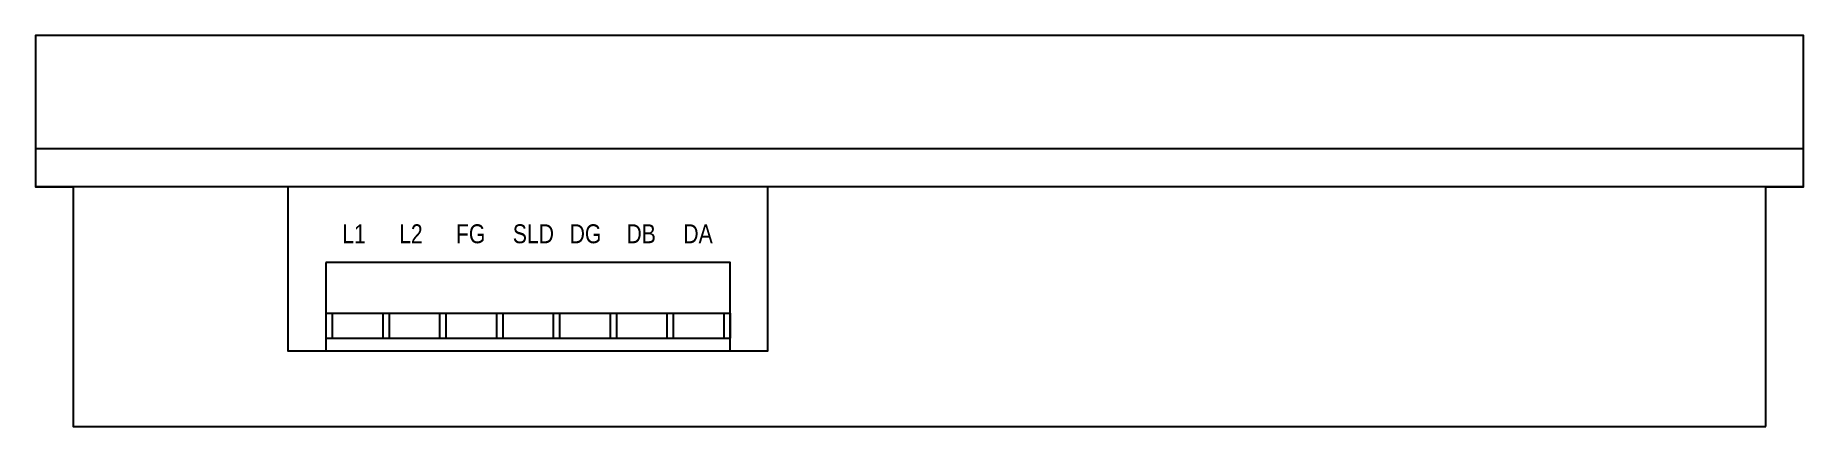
# Model space of a CAD drawing. Header units: millimetres. Extents: x 0 to 140, y 0 to 31.
import ezdxf

# ---------------------------------------------------------------- set-up
doc = ezdxf.new("R2010")
doc.units = ezdxf.units.MM
for name, color, linetype in [('CONTROL', 150, 'Continuous'), ('DIM1', 11, 'Continuous'), ('THIET BI DIEN', 5, 'Continuous')]:
    doc.layers.add(name, color=color, linetype=linetype)
doc.styles.add('HELVE', font='txt')

# ---------------------------------------------------------------- blocks, each defined once
blk = doc.blocks.new('DMDU')
at = {"layer": 'CONTROL', "ltscale": 100}
for p, q in [((-47, 9), (-47, 7)), ((-47, 9), (-15, 9)), ((-46.5, 9), (-46.5, 7)), ((-42.5, 9), (-42.5, 7)), ((-42, 9), (-42, 7)), ((-38, 9), (-38, 7)), ((-37.5, 9), (-37.5, 7)), ((-33.5, 9), (-33.5, 7)), ((-33, 9), (-33, 7)), ((-29, 9), (-29, 7)), ((-28.5, 9), (-28.5, 7)), ((-24.5, 9), (-24.5, 7)), ((-24, 9), (-24, 7)), ((-20, 9), (-20, 7)), ((-19.5, 9), (-19.5, 7)), ((-15.5, 9), (-15.5, 7)), ((-15, 9), (-15, 7)), ((-47, 7), (-15, 7))]:
    blk.add_line(p, q, dxfattribs=at)
blk.add_lwpolyline([(-50, 19), (-50, 6), (-12, 6), (-12, 19)], close=True, dxfattribs=at)
at = {"layer": 'THIET BI DIEN', "ltscale": 15}
for p, q in [((70, 31), (-70, 31)), ((70, 22), (-70, 22)), ((70, 19), (-70, 19))]:
    blk.add_line(p, q, dxfattribs=at)
blk.add_lwpolyline([(67, 0), (67, 19), (70, 19), (70, 31), (-70, 31), (-70, 19), (-67, 19), (-67, 0), (67, 0)], dxfattribs=at)
blk.add_lwpolyline([(-47, 13), (-47, 6), (-15, 6), (-15, 13)], close=True, dxfattribs=at)
at = {"layer": 'DIM1', "color": 1, "ltscale": 15, "style": 'HELVE', "width": 0.8}
for s, p in [('L1', (-45.7, 14.53)), ('L2', (-41.2, 14.53)), ('FG', (-36.7, 14.53)), ('SLD', (-32.2, 14.53)), ('DG', (-27.7, 14.53)), ('DB', (-23.2, 14.53)), ('DA', (-18.7, 14.53))]:
    blk.add_text(s, height=1.5, dxfattribs=at).set_placement(p)

msp = doc.modelspace()

# ---------------------------------------------------------------- block references
msp.add_blockref('DMDU', (70, 0))

doc.saveas('drawing.dxf')
